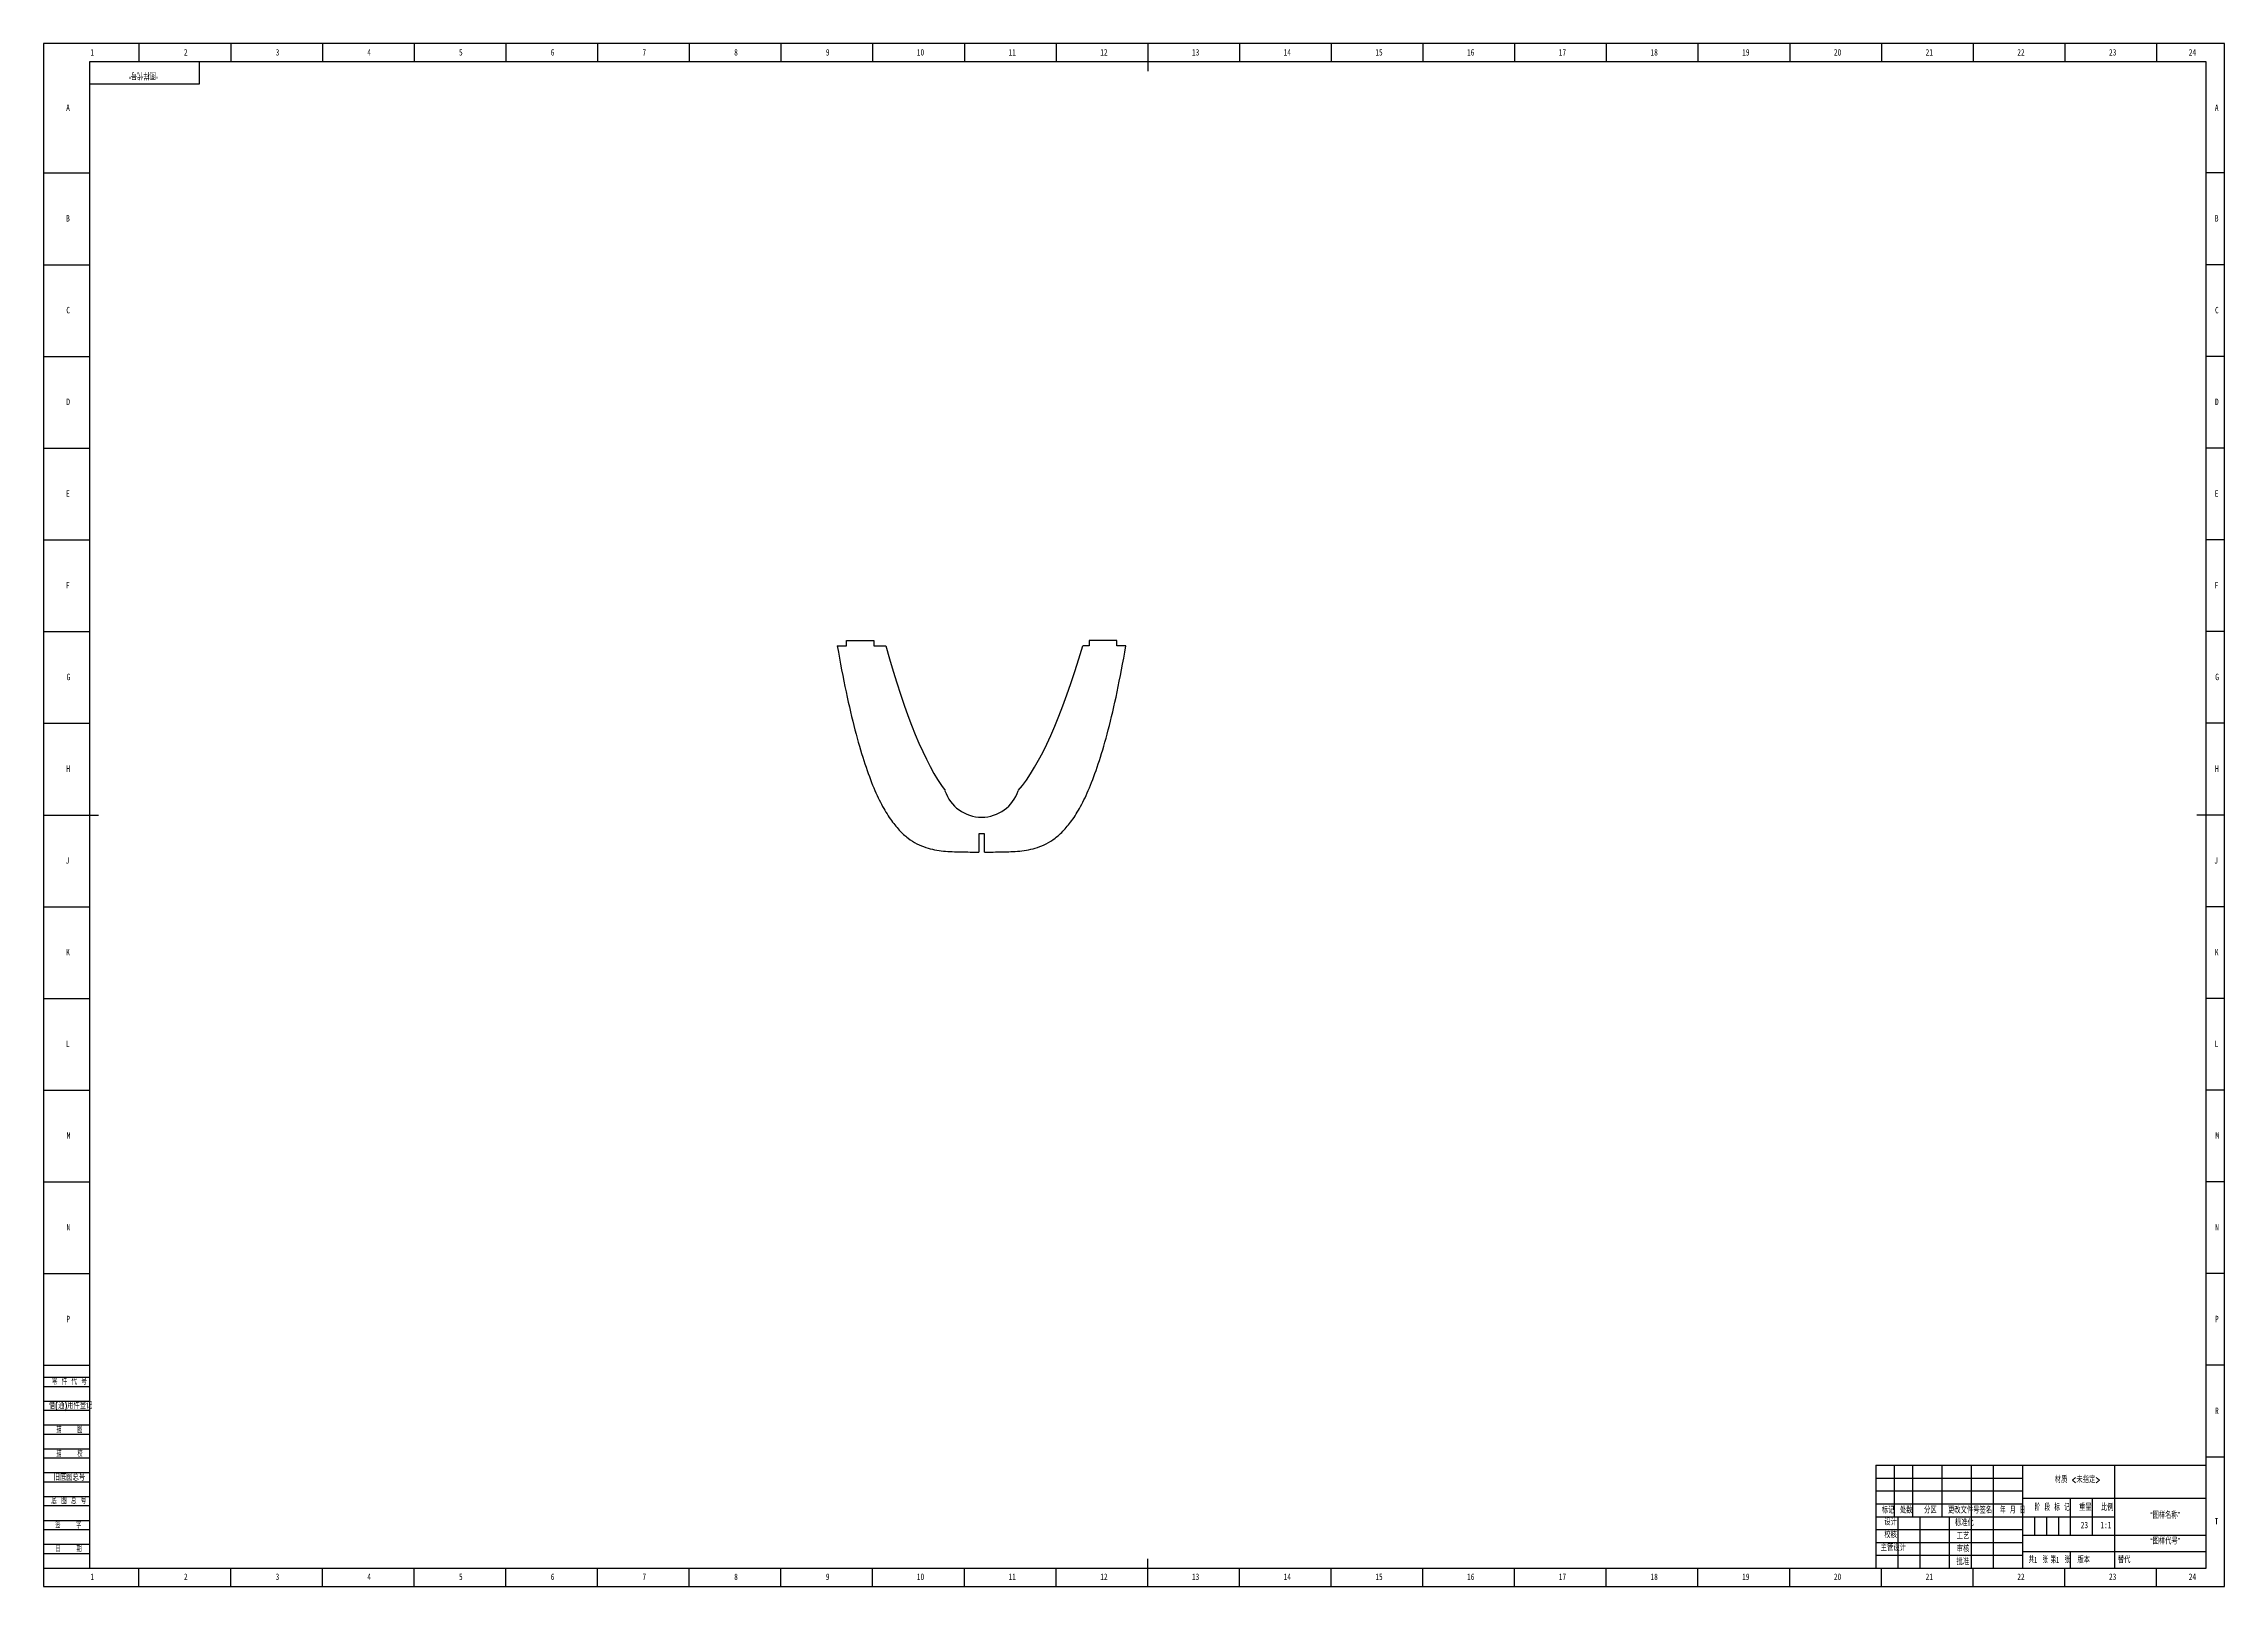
# Model space of a CAD drawing. Header units: millimetres. Extents: x 0 to 1189, y 0 to 841.
import ezdxf

# ---------------------------------------------------------------- set-up
doc = ezdxf.new("R2010")
doc.units = ezdxf.units.MM
for name, color, linetype in [('10', 7, 'Continuous'), ('5', 7, 'Continuous'), ('9', 7, 'Continuous'), ('SLD-0', 7, 'Continuous')]:
    doc.layers.add(name, color=color, linetype=linetype)
doc.styles.add('SLDTEXTSTYLE0', font='TXT', dxfattribs={"width": 0.7, "bigfont": 'bigfont'})
doc.styles.add('SLDTEXTSTYLE1', font='TXT', dxfattribs={"width": 0.6, "bigfont": 'bigfont'})
doc.styles.add('SLDTEXTSTYLE2', font='TXT', dxfattribs={"width": 0.614286, "bigfont": 'bigfont'})
doc.styles.add('SLDTEXTSTYLE3', font='TXT', dxfattribs={"width": 0.62, "bigfont": 'bigfont'})
doc.styles.add('SLDTEXTSTYLE4', font='TXT', dxfattribs={"width": 0.566667, "bigfont": 'bigfont'})
doc.styles.add('SLDTEXTSTYLE5', font='TXT', dxfattribs={"width": 0.7})

msp = doc.modelspace()

# ---------------------------------------------------------------- linework, layer by layer
at = {"color": 7, "linetype": 'Continuous', "lineweight": 25}
for p, q in [((432.7, 512.7), (437.7, 512.7)), ((437.7, 512.7), (437.7, 515.7)), ((437.7, 515.7), (452.7, 515.7)), ((452.7, 515.7), (452.7, 512.7)), ((452.7, 512.7), (459.2, 512.7)), ((570.1, 512.7), (566.6, 512.7)), ((570.1, 515.7), (570.1, 512.7)), ((585.1, 515.7), (570.1, 515.7)), ((585.1, 512.7), (585.1, 515.7)), ((590.1, 512.7), (585.1, 512.7)), ((512.9, 410.3), (509.9, 410.3)), ((509.9, 410.3), (509.9, 400.3)), ((512.9, 400.3), (512.9, 410.3))]:
    msp.add_line(p, q, dxfattribs=at)
msp.add_arc((511.4, 440.3), 21, 198.2088, 341.7912, dxfattribs=at)
for points in [[(432.7, 512.7), (434.3, 503.5), (437.5, 486.9), (442.4, 466.3), (447.2, 449.6), (452, 436.3), (456.8, 425.9), (461.7, 418), (466.5, 412), (471.3, 407.7), (476.1, 404.7), (481, 402.7), (485.8, 401.5), (490.6, 400.8), (495.4, 400.5), (500.3, 400.4), (505.1, 400.3), (508.3, 400.3), (509.9, 400.3)], [(459.2, 512.7), (469.8, 474.6), (480.6, 448.3), (491.5, 433.8)], [(512.9, 400.3), (514.5, 400.3), (517.7, 400.3), (522.6, 400.4), (527.4, 400.5), (532.2, 400.8), (537, 401.5), (541.9, 402.7), (546.7, 404.7), (551.5, 407.7), (556.3, 412), (561.2, 418), (566, 425.9), (570.8, 436.3), (575.6, 449.6), (580.5, 466.3), (585.3, 486.9), (588.5, 503.5), (590.1, 512.7)], [(531.4, 433.8), (543.3, 447.6), (555, 474), (566.6, 512.7)]]:
    msp.add_open_spline(points, degree=3, dxfattribs=at)
at = {"layer": '5', "color": 7}
for p, q in [((1189, 841), (0, 841)), ((0, 841), (0, 0)), ((1189, 0), (1189, 841)), ((0, 114), (25, 114)), ((0, 109), (25, 109)), ((0, 101), (25, 101)), ((0, 96), (25, 96)), ((0, 88), (25, 88)), ((0, 83), (25, 83)), ((0, 75), (25, 75)), ((0, 70), (25, 70)), ((0, 62), (25, 62)), ((0, 57), (25, 57)), ((0, 49), (25, 49)), ((999, 59), (1079, 59)), ((999, 52), (1079, 52)), ((0, 44), (25, 44)), ((0, 36), (25, 36)), ((1085.5, 38), (1085.5, 28)), ((1092, 38), (1092, 28)), ((1098.5, 38), (1098.5, 28)), ((0, 31), (25, 31)), ((0, 23), (25, 23)), ((0, 18), (25, 18)), ((0, 0), (1189, 0))]:
    msp.add_line(p, q, dxfattribs=at)
at = {"layer": '5'}
for p, q in [((52, 841), (52, 831.1)), ((102, 841), (102, 831.1)), ((152, 841), (152, 831.1)), ((202, 841), (202, 831.1)), ((252, 841), (252, 831.1)), ((302, 841), (302, 831.1)), ((352, 841), (352, 831.1)), ((402, 841), (402, 831.1)), ((452, 841), (452, 831.1)), ((502, 841), (502, 831.1)), ((552, 841), (552, 831.1)), ((652, 841), (652, 831.1)), ((702, 841), (702, 831.1)), ((752, 841), (752, 831.1)), ((802, 841), (802, 831.1)), ((852, 841), (852, 831.1)), ((902, 841), (902, 831.1)), ((952, 841), (952, 831.1)), ((1002, 841), (1002, 831.1)), ((1052, 841), (1052, 831.1)), ((1102, 841), (1102, 831.1)), ((1152, 841), (1152, 831.1)), ((0, 770.5), (25, 770.5)), ((1189, 770.5), (1179, 770.5)), ((0, 720.5), (25, 720.5)), ((1189, 720.5), (1179, 720.5)), ((0, 670.5), (25, 670.5)), ((1189, 670.5), (1179, 670.5)), ((0, 620.5), (25, 620.5)), ((1189, 620.5), (1179, 620.5)), ((0, 570.5), (25, 570.5)), ((1189, 570.5), (1179, 570.5)), ((0, 520.5), (25, 520.5)), ((1189, 520.5), (1179, 520.5)), ((0, 470.5), (25, 470.5)), ((1189, 470.5), (1179, 470.5)), ((0, 370.5), (25, 370.5)), ((1189, 370.5), (1179, 370.5)), ((0, 320.5), (25, 320.5)), ((1189, 320.5), (1179, 320.5)), ((0, 270.5), (25, 270.5)), ((1189, 270.5), (1179, 270.5)), ((0, 220.5), (25, 220.5)), ((1189, 220.5), (1179, 220.5)), ((0, 170.5), (25, 170.5)), ((1189, 170.5), (1179, 170.5)), ((0, 120.5), (25, 120.5)), ((1189, 120.5), (1179, 120.5)), ((1189, 70.5), (1179, 70.5)), ((52, 0), (52, 10)), ((102, 0), (102, 10)), ((152, 0), (152, 10)), ((202, 0), (202, 10)), ((252, 0), (252, 10)), ((302, 0), (302, 10)), ((352, 0), (352, 10)), ((402, 0), (402, 10)), ((452, 0), (452, 10)), ((502, 0), (502, 10)), ((552, 0), (552, 10)), ((652, 0), (652, 10)), ((702, 0), (702, 10)), ((752, 0), (752, 10)), ((802, 0), (802, 10)), ((852, 0), (852, 10)), ((902, 0), (902, 10)), ((952, 0), (952, 10)), ((1002, 0), (1002, 10)), ((1052, 0), (1052, 10)), ((1102, 0), (1102, 10)), ((1152, 0), (1152, 10))]:
    msp.add_line(p, q, dxfattribs=at)
at = {"layer": '5', "lineweight": 25}
for p, q in [((602, 841), (602, 826)), ((0, 420.5), (30, 420.5)), ((1189, 420.5), (1174, 420.5)), ((602, 0), (602, 15)), ((1105, 19), (1105, 10))]:
    msp.add_line(p, q, dxfattribs=at)
at = {"layer": '5', "color": 7, "lineweight": 25}
for p, q in [((1179, 831.1), (25, 831.1)), ((25, 831.1), (25, 10)), ((85, 819), (85, 831)), ((1179, 10), (1179, 831.1)), ((25, 819), (85, 819)), ((999, 66), (1179, 66)), ((999, 66), (999, 10)), ((1009, 66), (1009, 38)), ((1019, 66), (1019, 38)), ((1035, 66), (1035, 38)), ((1051, 66), (1051, 10)), ((1063, 66), (1063, 10)), ((1079, 66), (1079, 10)), ((1129, 66), (1129, 38)), ((1079, 48), (1179, 48)), ((1105, 48), (1105, 28)), ((1117, 48), (1117, 28)), ((999, 45), (1079, 45)), ((999, 38), (1129, 38)), ((1011, 38), (1011, 10)), ((1023, 38), (1023, 10)), ((1039, 38), (1039, 10)), ((1129, 38), (1129, 10)), ((999, 31), (1079, 31)), ((999, 24), (1079, 24)), ((1079, 28), (1179, 28)), ((999, 17), (1079, 17)), ((1079, 19), (1179, 19)), ((0, 10), (1179, 10))]:
    msp.add_line(p, q, dxfattribs=at)

# ---------------------------------------------------------------- texts
at = {"layer": '10', "char_height": 3.5}
for s, insert, attachment_point, style in [('1', (26.5, 838), 2, 'SLDTEXTSTYLE5'), ('2', (77.5, 838), 2, 'SLDTEXTSTYLE5'), ('3', (127.5, 838), 2, 'SLDTEXTSTYLE5'), ('4', (177.5, 838), 2, 'SLDTEXTSTYLE5'), ('5', (227.5, 838), 2, 'SLDTEXTSTYLE5'), ('6', (277.5, 838), 2, 'SLDTEXTSTYLE5'), ('7', (327.5, 838), 2, 'SLDTEXTSTYLE5'), ('8', (377.5, 838), 2, 'SLDTEXTSTYLE5'), ('9', (427.5, 838), 2, 'SLDTEXTSTYLE5'), ('10', (478.1, 838), 2, 'SLDTEXTSTYLE5'), ('11', (528.1, 838), 2, 'SLDTEXTSTYLE5'), ('12', (578.1, 838), 2, 'SLDTEXTSTYLE5'), ('13', (628.1, 838), 2, 'SLDTEXTSTYLE5'), ('14', (678.1, 838), 2, 'SLDTEXTSTYLE5'), ('15', (728.1, 838), 2, 'SLDTEXTSTYLE5'), ('16', (778.1, 838), 2, 'SLDTEXTSTYLE5'), ('17', (828.1, 838), 2, 'SLDTEXTSTYLE5'), ('18', (878.1, 838), 2, 'SLDTEXTSTYLE5'), ('19', (928.1, 838), 2, 'SLDTEXTSTYLE5'), ('20', (978.1, 838), 2, 'SLDTEXTSTYLE5'), ('21', (1028.1, 838), 2, 'SLDTEXTSTYLE5'), ('22', (1078.1, 838), 2, 'SLDTEXTSTYLE5'), ('23', (1128.1, 838), 2, 'SLDTEXTSTYLE5'), ('24', (1171.6, 838), 2, 'SLDTEXTSTYLE5'), ('A', (13.3, 807.8), 2, 'SLDTEXTSTYLE5'), ('A', (1184.8, 807.8), 2, 'SLDTEXTSTYLE5'), ('B', (13.3, 747.5), 2, 'SLDTEXTSTYLE5'), ('B', (1184.8, 747.5), 2, 'SLDTEXTSTYLE5'), ('C', (13.4, 697.5), 2, 'SLDTEXTSTYLE5'), ('C', (1184.9, 697.5), 2, 'SLDTEXTSTYLE5'), ('D', (13.4, 647.5), 2, 'SLDTEXTSTYLE5'), ('D', (1184.9, 647.5), 2, 'SLDTEXTSTYLE5'), ('E', (13.3, 597.5), 2, 'SLDTEXTSTYLE5'), ('E', (1184.8, 597.5), 2, 'SLDTEXTSTYLE5'), ('F', (13.2, 547.5), 2, 'SLDTEXTSTYLE5'), ('F', (1184.7, 547.5), 2, 'SLDTEXTSTYLE5'), ('G', (13.5, 497.5), 2, 'SLDTEXTSTYLE5'), ('G', (1185, 497.5), 2, 'SLDTEXTSTYLE5'), ('H', (13.4, 447.5), 2, 'SLDTEXTSTYLE5'), ('H', (1184.9, 447.5), 2, 'SLDTEXTSTYLE5'), ('J', (13, 397.5), 2, 'SLDTEXTSTYLE5'), ('J', (1184.5, 397.5), 2, 'SLDTEXTSTYLE5'), ('K', (13.3, 347.5), 2, 'SLDTEXTSTYLE5'), ('K', (1184.8, 347.5), 2, 'SLDTEXTSTYLE5'), ('L', (13.2, 297.5), 2, 'SLDTEXTSTYLE5'), ('L', (1184.7, 297.5), 2, 'SLDTEXTSTYLE5'), ('M', (13.6, 247.5), 2, 'SLDTEXTSTYLE5'), ('M', (1185.1, 247.5), 2, 'SLDTEXTSTYLE5'), ('N', (13.5, 197.5), 2, 'SLDTEXTSTYLE5'), ('N', (1185, 197.5), 2, 'SLDTEXTSTYLE5'), ('P', (13.4, 147.5), 2, 'SLDTEXTSTYLE5'), ('P', (1184.9, 147.5), 2, 'SLDTEXTSTYLE5'), ('R', (1184.9, 97.5), 2, 'SLDTEXTSTYLE5'), ('材质 <未指定>', (1108.9, 59.9), 2, 'SLDTEXTSTYLE0'), ('“图样名称”', (1156.7, 40.5), 2, 'SLDTEXTSTYLE0'), ('T', (1184.7, 37.3), 2, 'SLDTEXTSTYLE5'), ('校核', (1007, 29.9), 2, 'SLDTEXTSTYLE0'), ('23', (1112.7, 35.2), 2, 'SLDTEXTSTYLE5'), ('“图样代号”', (1156.7, 26.4), 2, 'SLDTEXTSTYLE0'), ('主管设计', (1008.5, 22.8), 2, 'SLDTEXTSTYLE0'), ('1', (1085.1, 16.2), 1, 'SLDTEXTSTYLE5'), ('1', (1097.1, 16.2), 1, 'SLDTEXTSTYLE5'), ('1', (26.5, 7), 2, 'SLDTEXTSTYLE5'), ('2', (77.5, 7), 2, 'SLDTEXTSTYLE5'), ('3', (127.5, 7), 2, 'SLDTEXTSTYLE5'), ('4', (177.5, 7), 2, 'SLDTEXTSTYLE5'), ('5', (227.5, 7), 2, 'SLDTEXTSTYLE5'), ('6', (277.5, 7), 2, 'SLDTEXTSTYLE5'), ('7', (327.5, 7), 2, 'SLDTEXTSTYLE5'), ('8', (377.5, 7), 2, 'SLDTEXTSTYLE5'), ('9', (427.5, 7), 2, 'SLDTEXTSTYLE5'), ('10', (478.1, 7), 2, 'SLDTEXTSTYLE5'), ('11', (528.1, 7), 2, 'SLDTEXTSTYLE5'), ('12', (578.1, 7), 2, 'SLDTEXTSTYLE5'), ('13', (628.1, 7), 2, 'SLDTEXTSTYLE5'), ('14', (678.1, 7), 2, 'SLDTEXTSTYLE5'), ('15', (728.1, 7), 2, 'SLDTEXTSTYLE5'), ('16', (778.1, 7), 2, 'SLDTEXTSTYLE5'), ('17', (828.1, 7), 2, 'SLDTEXTSTYLE5'), ('18', (878.1, 7), 2, 'SLDTEXTSTYLE5'), ('19', (928.1, 7), 2, 'SLDTEXTSTYLE5'), ('20', (978.1, 7), 2, 'SLDTEXTSTYLE5'), ('21', (1028.1, 7), 2, 'SLDTEXTSTYLE5'), ('22', (1078.1, 7), 2, 'SLDTEXTSTYLE5'), ('23', (1128.1, 7), 2, 'SLDTEXTSTYLE5'), ('24', (1171.6, 7), 2, 'SLDTEXTSTYLE5')]:
    msp.add_mtext(s, dxfattribs=dict(at, insert=insert, attachment_point=attachment_point, style=style))
at = {"layer": '10', "color": 7, "insert": (1112.3, 16.2), "char_height": 3.5, "attachment_point": 2, "style": 'SLDTEXTSTYLE0'}
msp.add_mtext('版本', dxfattribs=at)
at = {"layer": '9', "color": 7, "char_height": 3.5}
for s, insert, attachment_point, style in [('零 件 代 号', (4.5, 113.4), 1, 'SLDTEXTSTYLE2'), ('借(通)用件登记', (2.9, 100.3), 1, 'SLDTEXTSTYLE0'), ('描    图', (14.1, 87.2), 2, 'SLDTEXTSTYLE4'), ('描    校', (14.1, 74.1), 2, 'SLDTEXTSTYLE4'), ('旧底图总号', (5.5, 61.2), 1, 'SLDTEXTSTYLE0'), ('底 图 总 号', (4.2, 48.4), 1, 'SLDTEXTSTYLE2'), ('标记', (1005.6, 43.3), 2, 'SLDTEXTSTYLE0'), ('设计', (1007, 36.8), 2, 'SLDTEXTSTYLE0'), ('处数', (1015.5, 43.3), 2, 'SLDTEXTSTYLE0'), ('分区', (1028.7, 43.3), 2, 'SLDTEXTSTYLE0'), ('更改文件号', (1046.9, 43.3), 2, 'SLDTEXTSTYLE0'), ('标准化', (1047.2, 36.4), 2, 'SLDTEXTSTYLE0'), ('签名', (1058.9, 43.3), 2, 'SLDTEXTSTYLE0'), ('年 月 日', (1073.6, 43.3), 2, 'SLDTEXTSTYLE3'), ('阶 段 标 记', (1095.1, 44.8), 2, 'SLDTEXTSTYLE2'), ('重量', (1113.2, 44.8), 2, 'SLDTEXTSTYLE0'), ('比例', (1125.1, 44.8), 2, 'SLDTEXTSTYLE0'), ('签    字', (13.5, 35.2), 2, 'SLDTEXTSTYLE4'), ('工艺', (1046.5, 29.2), 2, 'SLDTEXTSTYLE0'), ('日    期', (13.6, 22.2), 2, 'SLDTEXTSTYLE4'), ('批准', (1046.4, 15.2), 2, 'SLDTEXTSTYLE0'), ('审核', (1046.5, 22.2), 2, 'SLDTEXTSTYLE0'), ('共  张', (1087.5, 16.2), 2, 'SLDTEXTSTYLE1'), ('第  张', (1099.5, 16.2), 2, 'SLDTEXTSTYLE1')]:
    msp.add_mtext(s, dxfattribs=dict(at, insert=insert, attachment_point=attachment_point, style=style))
at = {"layer": 'SLD-0', "insert": (54.4, 821.9), "char_height": 3.5, "attachment_point": 2, "rotation": 180, "style": 'SLDTEXTSTYLE0'}
msp.add_mtext('“图样代号”', dxfattribs=at)
at = {"layer": 'SLD-0', "char_height": 3.5}
for s, insert, attachment_point, style in [('1:1', (1124.4, 35.2), 2, 'SLDTEXTSTYLE5'), ('替代', (1130.9, 16.2), 1, 'SLDTEXTSTYLE0')]:
    msp.add_mtext(s, dxfattribs=dict(at, insert=insert, attachment_point=attachment_point, style=style))

doc.saveas('drawing.dxf')
